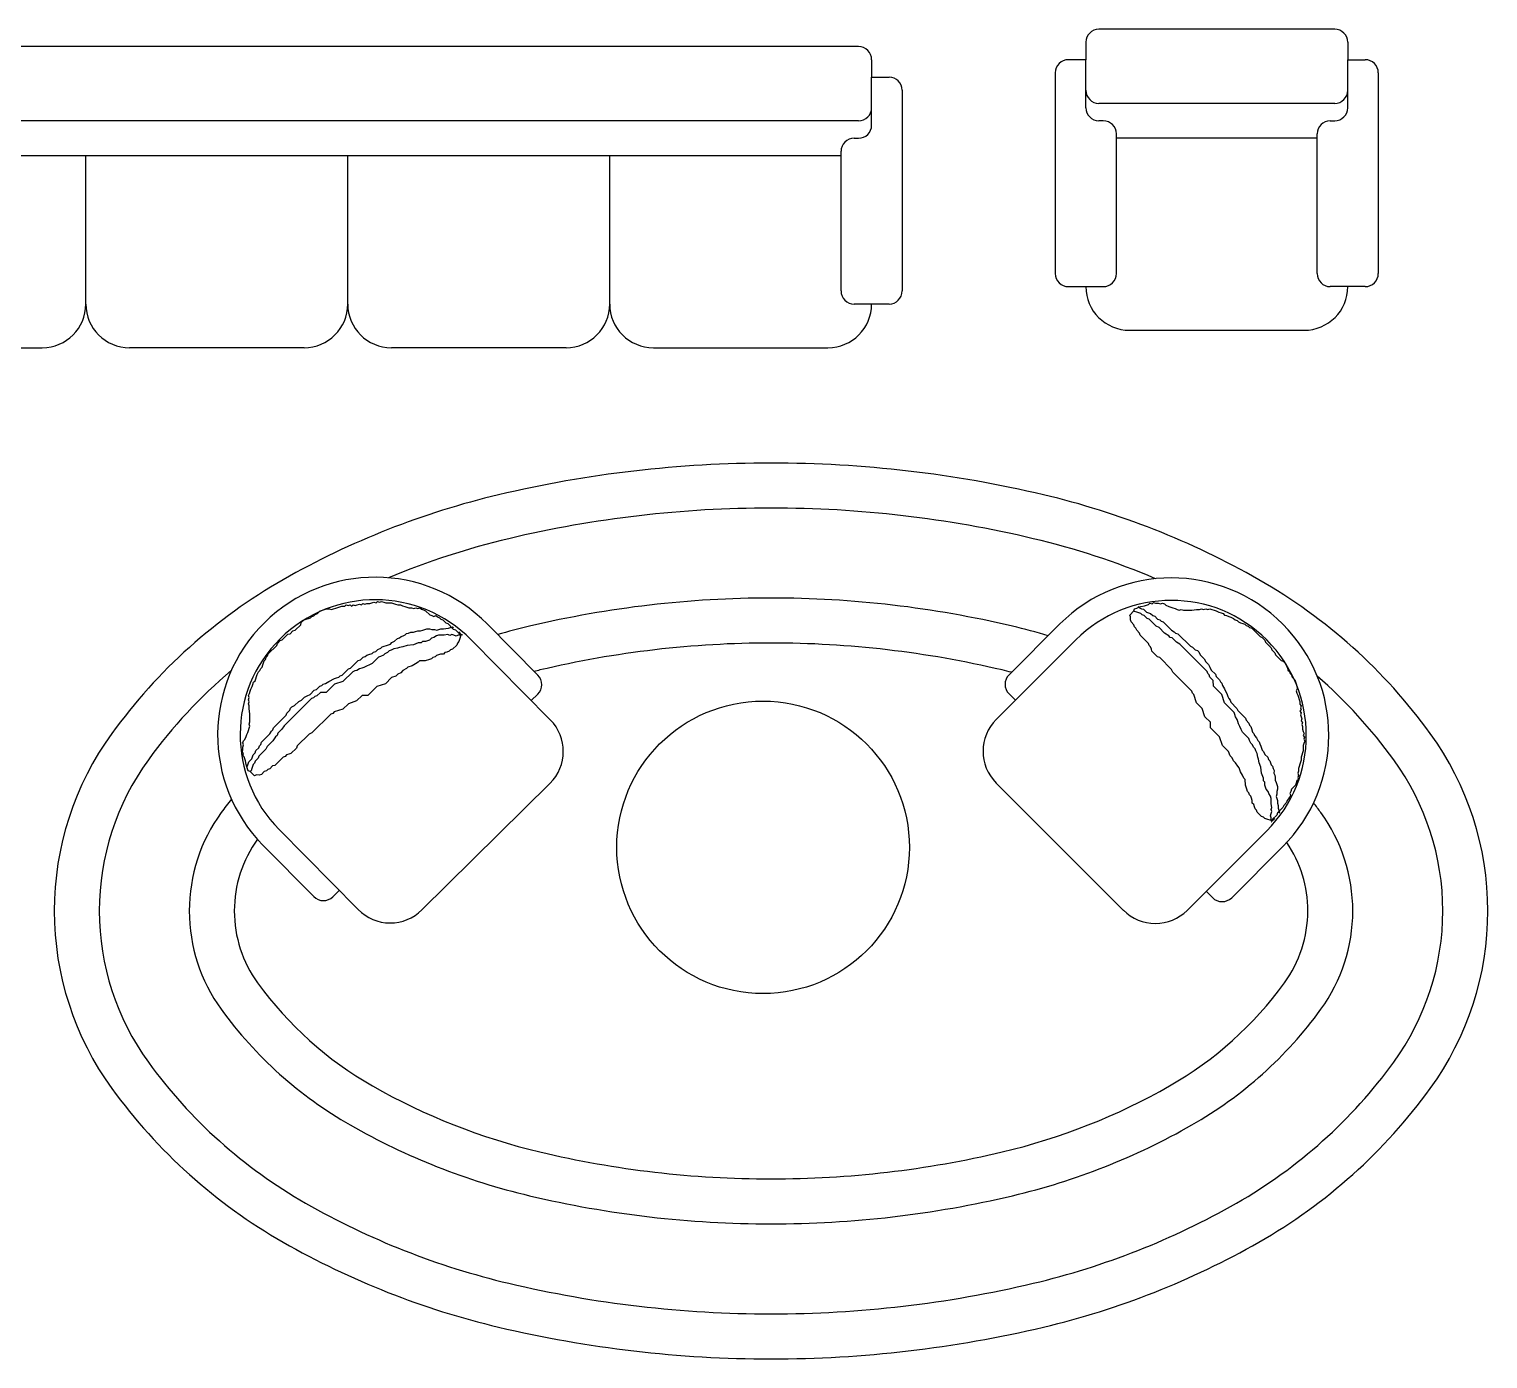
# Model space of a CAD drawing. Header units: millimetres. Extents: x 203.7 to 271.7, y 165.9 to 194.2.
# Drawn here: x 241.108 to 244.348, y 185.388 to 188.343 of the extents above; entities that cross this region are included whole.
import ezdxf

# ---------------------------------------------------------------- set-up
doc = ezdxf.new("R2010")
doc.units = ezdxf.units.MM
doc.layers.add('MUEBLE', color=8, linetype='Continuous')
doc.layers.add('MURO-ACTUALES', color=1, linetype='Continuous')

# ---------------------------------------------------------------- blocks, each defined once
blk = doc.blocks.new('SALA-04')
at = {"layer": 'MUEBLE'}
for p, q in [((-1.6151, -0.0658), (-1.6089, -0.0597)), ((-1.6089, -0.0597), (-1.6042, -0.0583)), ((-1.6042, -0.0583), (-1.5997, -0.0567)), ((-1.5997, -0.0567), (-1.595, -0.0553)), ((-1.595, -0.0553), (-1.5887, -0.0551)), ((-1.5887, -0.0551), (-1.5842, -0.0568)), ((-1.5842, -0.0568), (-1.5795, -0.0554)), ((-1.5795, -0.0554), (-1.5746, -0.0538)), ((-1.5746, -0.0538), (-1.5701, -0.0521)), ((-1.5701, -0.0521), (-1.5654, -0.0507)), ((-1.5654, -0.0507), (-1.5609, -0.0491)), ((-1.5609, -0.0491), (-1.5546, -0.0494)), ((-1.5546, -0.0494), (-1.5513, -0.0461)), ((-1.5513, -0.0461), (-1.5469, -0.0478)), ((-1.5469, -0.0478), (-1.5424, -0.0462)), ((-1.5424, -0.0462), (-1.5391, -0.0494)), ((-1.5391, -0.0494), (-1.5358, -0.0462)), ((-1.5358, -0.0462), (-1.5314, -0.0479)), ((-1.5314, -0.0479), (-1.5269, -0.0462)), ((-1.5269, -0.0462), (-1.522, -0.0446)), ((-1.522, -0.0446), (-1.5175, -0.0463)), ((-1.5175, -0.0463), (-1.5144, -0.0432)), ((-1.5144, -0.0432), (-1.5097, -0.0447)), ((-1.5097, -0.0447), (-1.505, -0.0433)), ((-1.505, -0.0433), (-1.4989, -0.0433)), ((-1.4989, -0.0433), (-1.494, -0.0417)), ((-1.494, -0.0417), (-1.4895, -0.0401)), ((-1.4895, -0.0401), (-1.4848, -0.042)), ((-1.4848, -0.042), (-1.4818, -0.0389)), ((-1.4818, -0.0389), (-1.4771, -0.0404)), ((-1.4771, -0.0404), (-1.4726, -0.0388)), ((-1.4726, -0.0388), (-1.4677, -0.0404)), ((-1.4677, -0.0404), (-1.4632, -0.0421)), ((-1.4632, -0.0421), (-1.4569, -0.0419)), ((-1.4569, -0.0419), (-1.4508, -0.0419)), ((-1.4508, -0.0419), (-1.4463, -0.0436)), ((-1.4463, -0.0436), (-1.4414, -0.0452)), ((-1.4414, -0.0452), (-1.4368, -0.0467)), ((-1.4368, -0.0467), (-1.4306, -0.0467)), ((-1.4306, -0.0467), (-1.4262, -0.0484)), ((-1.4262, -0.0484), (-1.4213, -0.05)), ((-1.4213, -0.05), (-1.4166, -0.0515)), ((-1.4166, -0.0515), (-1.4121, -0.0531)), ((-1.4121, -0.0531), (-1.406, -0.0532)), ((-1.406, -0.0532), (-1.4013, -0.0546)), ((-1.4013, -0.0546), (-1.3966, -0.0532)), ((-1.3966, -0.0532), (-1.392, -0.0547)), ((-1.392, -0.0547), (-1.3873, -0.0533)), ((-1.3873, -0.0533), (-1.3842, -0.0563)), ((-1.3842, -0.0563), (-1.3795, -0.0578)), ((-1.3795, -0.0578), (-1.3751, -0.0594)), ((-1.3751, -0.0594), (-1.3657, -0.0689)), ((0.1895, -0.069), (0.1989, -0.0596)), ((0.1989, -0.0596), (0.2003, -0.0549)), ((0.2003, -0.061), (0.1989, -0.0596)), ((0.2003, -0.0549), (0.205, -0.0535)), ((0.2052, -0.0627), (0.2003, -0.061)), ((0.205, -0.0535), (0.2097, -0.0516)), ((0.2097, -0.0643), (0.2052, -0.0627)), ((0.2083, -0.0502), (0.2113, -0.0533)), ((0.2097, -0.0516), (0.2144, -0.0502)), ((0.2144, -0.0657), (0.2097, -0.0643)), ((0.2113, -0.0533), (0.2158, -0.0549)), ((0.2144, -0.0502), (0.2221, -0.0486)), ((0.2158, -0.0549), (0.2205, -0.0563)), ((0.2205, -0.0563), (0.2268, -0.0627)), ((0.2221, -0.0486), (0.2268, -0.0472)), ((0.2268, -0.0472), (0.2313, -0.0456)), ((0.2268, -0.0627), (0.2313, -0.0643)), ((0.2313, -0.0456), (0.2344, -0.0425)), ((0.2313, -0.0643), (0.236, -0.0657)), ((0.2344, -0.0425), (0.2391, -0.0439)), ((0.2391, -0.0439), (0.2421, -0.0409)), ((0.2421, -0.0409), (0.247, -0.0425)), ((0.247, -0.0425), (0.2531, -0.0425)), ((0.2531, -0.0425), (0.2578, -0.044)), ((0.2578, -0.044), (0.2625, -0.0425)), ((0.2625, -0.0425), (0.267, -0.0442)), ((0.267, -0.0442), (0.27, -0.0472)), ((0.27, -0.0472), (0.2764, -0.0503)), ((0.2764, -0.0503), (0.2811, -0.0517)), ((0.2811, -0.0517), (0.2855, -0.0534)), ((0.2855, -0.0534), (0.2902, -0.0548)), ((0.2902, -0.0548), (0.2949, -0.0566)), ((0.2949, -0.0566), (0.2996, -0.0581)), ((0.2996, -0.0581), (0.3041, -0.0564)), ((0.3041, -0.0564), (0.309, -0.0581)), ((0.309, -0.0581), (0.3273, -0.0581)), ((0.3273, -0.0581), (0.3383, -0.0565)), ((0.3383, -0.0565), (0.3445, -0.0565)), ((0.3445, -0.0565), (0.3491, -0.0551)), ((0.3491, -0.0551), (0.3538, -0.0565)), ((0.3538, -0.0565), (0.3583, -0.0549)), ((0.3583, -0.0549), (0.3632, -0.0565)), ((0.3632, -0.0565), (0.3677, -0.0549)), ((0.3677, -0.0549), (0.3722, -0.0565)), ((0.3722, -0.0565), (0.3771, -0.0582)), ((0.3771, -0.0582), (0.3818, -0.0596)), ((0.3818, -0.0596), (0.3879, -0.0629)), ((0.3879, -0.0629), (0.3926, -0.0643)), ((0.3926, -0.0643), (0.3971, -0.0659)), ((-1.6648, -0.1028), (-1.6523, -0.0905)), ((-1.6523, -0.0905), (-1.6509, -0.0858)), ((-1.6509, -0.0858), (-1.6447, -0.0797)), ((-1.6447, -0.0797), (-1.64, -0.0783)), ((-1.64, -0.0783), (-1.6353, -0.0765)), ((-1.6353, -0.0765), (-1.6306, -0.0751)), ((-1.6306, -0.0751), (-1.6275, -0.072)), ((-1.6275, -0.072), (-1.6228, -0.0706)), ((-1.6228, -0.0706), (-1.6198, -0.0676)), ((-1.6198, -0.0676), (-1.6151, -0.0658)), ((-1.3657, -0.0689), (-1.3611, -0.0703)), ((-1.3611, -0.0703), (-1.3566, -0.072)), ((-1.3566, -0.072), (-1.3517, -0.0704)), ((-1.3517, -0.0704), (-1.3486, -0.0734)), ((-1.3486, -0.0734), (-1.3442, -0.0751)), ((-1.3442, -0.0751), (-1.3409, -0.0784)), ((-1.3409, -0.0784), (-1.3362, -0.0798)), ((-1.3362, -0.0798), (-1.3302, -0.086)), ((-1.3302, -0.086), (-1.3255, -0.0878)), ((-1.3255, -0.0878), (-1.3133, -0.1001)), ((-1.3239, -0.0984), (-1.3192, -0.097)), ((-1.3192, -0.097), (-1.3147, -0.0954)), ((-1.3147, -0.0954), (-1.3131, -0.0971)), ((-1.238, -0.0889), (-1.1255, -0.2027)), ((-0.0786, -0.202), (0.0346, -0.0889)), ((0.1911, -0.0734), (0.1895, -0.069)), ((0.1911, -0.0796), (0.1911, -0.0734)), ((0.1926, -0.0842), (0.1911, -0.0796)), ((0.1989, -0.0906), (0.1926, -0.0842)), ((0.2003, -0.0953), (0.1989, -0.0906)), ((0.2034, -0.0983), (0.2003, -0.0953)), ((0.2174, -0.0688), (0.2144, -0.0657)), ((0.2219, -0.0704), (0.2174, -0.0688)), ((0.2282, -0.0767), (0.2219, -0.0704)), ((0.2329, -0.0782), (0.2282, -0.0767)), ((0.2484, -0.0937), (0.2329, -0.0782)), ((0.236, -0.0657), (0.2407, -0.0704)), ((0.2407, -0.0704), (0.2454, -0.0719)), ((0.2454, -0.0719), (0.2515, -0.078)), ((0.2547, -0.0968), (0.2484, -0.0937)), ((0.2515, -0.078), (0.2562, -0.0798)), ((0.267, -0.109), (0.2547, -0.0968)), ((0.2562, -0.0798), (0.2592, -0.0829)), ((0.2592, -0.0829), (0.2639, -0.0843)), ((0.2639, -0.0843), (0.2825, -0.1029)), ((0.3971, -0.0659), (0.4001, -0.069)), ((0.4001, -0.069), (0.4048, -0.0704)), ((0.4048, -0.0704), (0.4097, -0.0721)), ((0.4097, -0.0721), (0.4142, -0.0737)), ((0.4142, -0.0737), (0.4205, -0.0768)), ((0.4205, -0.0768), (0.4236, -0.0798)), ((0.4236, -0.0798), (0.428, -0.0815)), ((0.428, -0.0815), (0.4311, -0.0845)), ((0.4311, -0.0845), (0.4358, -0.086)), ((0.4358, -0.086), (0.4407, -0.0876)), ((0.4407, -0.0876), (0.4452, -0.0892)), ((0.4452, -0.0892), (0.4482, -0.0923)), ((0.4482, -0.0923), (0.4529, -0.0937)), ((0.4529, -0.0937), (0.456, -0.0968)), ((0.456, -0.0968), (0.4607, -0.0982)), ((-1.7037, -0.132), (-1.6976, -0.1259)), ((-1.6976, -0.1259), (-1.6931, -0.1243)), ((-1.6931, -0.1243), (-1.6806, -0.1119)), ((-1.6806, -0.1119), (-1.6759, -0.1105)), ((-1.6759, -0.1105), (-1.6695, -0.1042)), ((-1.6695, -0.1042), (-1.6648, -0.1028)), ((-1.4497, -0.1304), (-1.4436, -0.1272)), ((-1.4436, -0.1272), (-1.4374, -0.1211)), ((-1.4374, -0.1211), (-1.4325, -0.1195)), ((-1.4325, -0.1195), (-1.4294, -0.1165)), ((-1.4294, -0.1165), (-1.4247, -0.1151)), ((-1.4247, -0.1151), (-1.4202, -0.1134)), ((-1.4202, -0.1134), (-1.4172, -0.1104)), ((-1.4172, -0.1104), (-1.4125, -0.109)), ((-1.4125, -0.109), (-1.4078, -0.1072)), ((-1.4078, -0.1072), (-1.4014, -0.1074)), ((-1.4014, -0.1074), (-1.3969, -0.1058)), ((-1.3969, -0.1058), (-1.3923, -0.1044)), ((-1.3923, -0.1044), (-1.3861, -0.1044)), ((-1.3861, -0.1044), (-1.3812, -0.1028)), ((-1.3816, -0.1275), (-1.3847, -0.1306)), ((-1.3753, -0.1277), (-1.3816, -0.1275)), ((-1.3812, -0.1028), (-1.3767, -0.1012)), ((-1.3767, -0.1012), (-1.372, -0.0998)), ((-1.3708, -0.1261), (-1.3753, -0.1277)), ((-1.372, -0.0998), (-1.3659, -0.0999)), ((-1.3661, -0.1247), (-1.3708, -0.1261)), ((-1.3614, -0.1201), (-1.3661, -0.1247)), ((-1.3659, -0.0999), (-1.3612, -0.1013)), ((-1.3567, -0.1187), (-1.3614, -0.1201)), ((-1.3612, -0.1013), (-1.3551, -0.1013)), ((-1.3505, -0.1154), (-1.3567, -0.1187)), ((-1.3551, -0.1013), (-1.3502, -0.103)), ((-1.3458, -0.114), (-1.3505, -0.1154)), ((-1.3502, -0.103), (-1.3457, -0.1014)), ((-1.3395, -0.1139), (-1.3458, -0.114)), ((-1.3457, -0.1014), (-1.3411, -0.1)), ((-1.3411, -0.1), (-1.3349, -0.1)), ((-1.3334, -0.1139), (-1.3395, -0.1139)), ((-1.3349, -0.1), (-1.3302, -0.0986)), ((-1.3256, -0.1123), (-1.3334, -0.1139)), ((-1.3302, -0.0986), (-1.3239, -0.0984)), ((-1.321, -0.1142), (-1.3256, -0.1123)), ((-1.3165, -0.1125), (-1.321, -0.1142)), ((-1.3118, -0.114), (-1.3165, -0.1125)), ((-1.3133, -0.1001), (-1.3084, -0.1018)), ((-1.3069, -0.1157), (-1.3118, -0.114)), ((-1.3084, -0.1018), (-1.2993, -0.111)), ((-1.3024, -0.114), (-1.3069, -0.1157)), ((-1.3011, -0.1281), (-1.3041, -0.1312)), ((-1.2963, -0.1141), (-1.3024, -0.114)), ((-1.2992, -0.1234), (-1.3011, -0.1281)), ((-1.3007, -0.1063), (-1.2977, -0.1094)), ((-1.2993, -0.111), (-1.2946, -0.1125)), ((-1.2963, -0.1141), (-1.2992, -0.1234)), ((-1.2977, -0.1094), (-1.2963, -0.1141)), ((-1.2946, -0.1125), (-1.293, -0.1141)), ((-1.2735, -0.1241), (-1.0977, -0.3018)), ((0.07, -0.1243), (-0.1069, -0.3009)), ((0.205, -0.1028), (0.2034, -0.0983)), ((0.2113, -0.1091), (0.205, -0.1028)), ((0.2127, -0.1138), (0.2113, -0.1091)), ((0.2313, -0.1324), (0.2127, -0.1138)), ((0.2762, -0.1153), (0.267, -0.109)), ((0.2794, -0.1186), (0.2762, -0.1153)), ((0.2841, -0.12), (0.2794, -0.1186)), ((0.2825, -0.1029), (0.2886, -0.1062)), ((0.2933, -0.1292), (0.2841, -0.12)), ((0.2886, -0.1062), (0.2916, -0.1092)), ((0.2916, -0.1092), (0.2963, -0.1107)), ((0.301, -0.1341), (0.2933, -0.1292)), ((0.2963, -0.1107), (0.3243, -0.1386)), ((0.4607, -0.0982), (0.4794, -0.117)), ((0.4794, -0.117), (0.4839, -0.1186)), ((0.4839, -0.1186), (0.49, -0.1248)), ((0.49, -0.1248), (0.4916, -0.1292)), ((0.4916, -0.1292), (0.5041, -0.1417)), ((-1.7288, -0.1629), (-1.7257, -0.1598)), ((-1.7257, -0.1598), (-1.7243, -0.1551)), ((-1.7243, -0.1551), (-1.7054, -0.1365)), ((-1.7054, -0.1365), (-1.7037, -0.132)), ((-1.5133, -0.1625), (-1.5088, -0.1609)), ((-1.5088, -0.1609), (-1.5057, -0.1579)), ((-1.5057, -0.1579), (-1.501, -0.1565)), ((-1.501, -0.1565), (-1.4933, -0.1549)), ((-1.4933, -0.1549), (-1.4902, -0.1518)), ((-1.4902, -0.1518), (-1.4855, -0.1504)), ((-1.4855, -0.1504), (-1.4808, -0.1458)), ((-1.4808, -0.1458), (-1.4746, -0.1425)), ((-1.4748, -0.1613), (-1.4795, -0.1627)), ((-1.4684, -0.1583), (-1.4748, -0.1613)), ((-1.4746, -0.1425), (-1.4716, -0.1395)), ((-1.4716, -0.1395), (-1.4669, -0.1381)), ((-1.4653, -0.1552), (-1.4684, -0.1583)), ((-1.4669, -0.1381), (-1.462, -0.1365)), ((-1.4592, -0.152), (-1.4653, -0.1552)), ((-1.462, -0.1365), (-1.4575, -0.1349)), ((-1.4561, -0.1489), (-1.4592, -0.152)), ((-1.4575, -0.1349), (-1.4528, -0.1335)), ((-1.4512, -0.1473), (-1.4561, -0.1489)), ((-1.4528, -0.1335), (-1.4497, -0.1304)), ((-1.4453, -0.1443), (-1.4512, -0.1473)), ((-1.4373, -0.1429), (-1.4453, -0.1443)), ((-1.4328, -0.1413), (-1.4373, -0.1429)), ((-1.4251, -0.1397), (-1.4328, -0.1413)), ((-1.4155, -0.1367), (-1.4251, -0.1397)), ((-1.4016, -0.1352), (-1.4155, -0.1367)), ((-1.391, -0.1307), (-1.4016, -0.1352)), ((-1.3847, -0.1306), (-1.391, -0.1307)), ((-1.3537, -0.1619), (-1.3586, -0.1635)), ((-1.3506, -0.1589), (-1.3537, -0.1619)), ((-1.3461, -0.1572), (-1.3506, -0.1589)), ((-1.3414, -0.1558), (-1.3461, -0.1572)), ((-1.3353, -0.1559), (-1.3414, -0.1558)), ((-1.332, -0.1526), (-1.3353, -0.1559)), ((-1.3273, -0.1512), (-1.332, -0.1526)), ((-1.3228, -0.1496), (-1.3273, -0.1512)), ((-1.3197, -0.1466), (-1.3228, -0.1496)), ((-1.315, -0.1452), (-1.3197, -0.1466)), ((-1.3056, -0.1358), (-1.315, -0.1452)), ((-1.3041, -0.1312), (-1.3056, -0.1358)), ((0.2329, -0.1369), (0.2313, -0.1324)), ((0.236, -0.14), (0.2329, -0.1369)), ((0.2376, -0.1449), (0.236, -0.14)), ((0.239, -0.1495), (0.2376, -0.1449)), ((0.2513, -0.1618), (0.239, -0.1495)), ((0.2562, -0.1634), (0.2513, -0.1618)), ((0.3614, -0.1945), (0.301, -0.1341)), ((0.3243, -0.1386), (0.329, -0.1401)), ((0.329, -0.1401), (0.3353, -0.1464)), ((0.3353, -0.1464), (0.3398, -0.148)), ((0.3398, -0.148), (0.3428, -0.1511)), ((0.3428, -0.1511), (0.3461, -0.1572)), ((0.3461, -0.1572), (0.3552, -0.1664)), ((0.5041, -0.1417), (0.5055, -0.1464)), ((0.5055, -0.1464), (0.5118, -0.1527)), ((0.5118, -0.1527), (0.5133, -0.1574)), ((0.5133, -0.1574), (0.5257, -0.1699)), ((-1.7459, -0.1952), (-1.7428, -0.1922)), ((-1.7428, -0.1922), (-1.7412, -0.1877)), ((-1.7412, -0.1877), (-1.7381, -0.1846)), ((-1.7381, -0.1846), (-1.7367, -0.18)), ((-1.7367, -0.18), (-1.735, -0.1751)), ((-1.735, -0.1751), (-1.7333, -0.1706)), ((-1.7333, -0.1706), (-1.7303, -0.1675)), ((-1.7303, -0.1675), (-1.7288, -0.1629)), ((-1.56, -0.2027), (-1.5461, -0.1889)), ((-1.5461, -0.1889), (-1.5414, -0.1871)), ((-1.5414, -0.1871), (-1.5244, -0.1702)), ((-1.5322, -0.1934), (-1.5367, -0.195)), ((-1.5275, -0.192), (-1.5322, -0.1934)), ((-1.5214, -0.1888), (-1.5275, -0.192)), ((-1.5244, -0.1702), (-1.5197, -0.1688)), ((-1.5167, -0.1874), (-1.5214, -0.1888)), ((-1.5197, -0.1688), (-1.5133, -0.1625)), ((-1.5118, -0.1858), (-1.5167, -0.1874)), ((-1.5059, -0.1827), (-1.5118, -0.1858)), ((-1.4995, -0.1797), (-1.5059, -0.1827)), ((-1.4934, -0.1765), (-1.4995, -0.1797)), ((-1.4795, -0.1627), (-1.4934, -0.1765)), ((-1.4252, -0.1925), (-1.4299, -0.1972)), ((-1.4176, -0.1879), (-1.4252, -0.1925)), ((-1.4143, -0.1846), (-1.4176, -0.1879)), ((-1.405, -0.1818), (-1.4143, -0.1846)), ((-1.3974, -0.1772), (-1.405, -0.1818)), ((-1.391, -0.1741), (-1.3974, -0.1772)), ((-1.388, -0.1711), (-1.391, -0.1741)), ((-1.3755, -0.171), (-1.388, -0.1711)), ((-1.3663, -0.168), (-1.3755, -0.171)), ((-1.3616, -0.1665), (-1.3663, -0.168)), ((-1.3586, -0.1635), (-1.3616, -0.1665)), ((0.2825, -0.1898), (0.2562, -0.1634)), ((0.2855, -0.1961), (0.2825, -0.1898)), ((0.3552, -0.1664), (0.3583, -0.1727)), ((0.3583, -0.1727), (0.3644, -0.1788)), ((0.3644, -0.1788), (0.3675, -0.1852)), ((0.3675, -0.1852), (0.3707, -0.1913)), ((0.3707, -0.1913), (0.3801, -0.2007)), ((0.5257, -0.1699), (0.5304, -0.1713)), ((0.5304, -0.1713), (0.5365, -0.1774)), ((0.5365, -0.1774), (0.5379, -0.1821)), ((0.5379, -0.1821), (0.5398, -0.1868)), ((0.5398, -0.1868), (0.5412, -0.1915)), ((0.5412, -0.1915), (0.5442, -0.1945)), ((-1.76, -0.2277), (-1.7585, -0.2231)), ((-1.7585, -0.2231), (-1.7569, -0.2186)), ((-1.7569, -0.2186), (-1.7538, -0.2155)), ((-1.7538, -0.2155), (-1.7523, -0.2109)), ((-1.7523, -0.2109), (-1.7507, -0.206)), ((-1.7507, -0.206), (-1.749, -0.2015)), ((-1.749, -0.2015), (-1.7459, -0.1952)), ((-1.6097, -0.2271), (-1.6052, -0.2255)), ((-1.6052, -0.2255), (-1.6021, -0.2224)), ((-1.6021, -0.2224), (-1.5975, -0.221)), ((-1.5975, -0.221), (-1.5895, -0.2164)), ((-1.5773, -0.2226), (-1.5959, -0.241)), ((-1.5895, -0.2164), (-1.5772, -0.2103)), ((-1.5585, -0.2165), (-1.5773, -0.2226)), ((-1.5772, -0.2103), (-1.5727, -0.2087)), ((-1.5727, -0.2087), (-1.5678, -0.2071)), ((-1.5678, -0.2071), (-1.5647, -0.2041)), ((-1.5647, -0.2041), (-1.56, -0.2027)), ((-1.5367, -0.195), (-1.5585, -0.2165)), ((-1.4641, -0.2217), (-1.4829, -0.2277)), ((-1.4502, -0.2079), (-1.4641, -0.2217)), ((-1.4408, -0.2047), (-1.4502, -0.2079)), ((-1.4363, -0.2002), (-1.4408, -0.2047)), ((-1.4299, -0.1972), (-1.4363, -0.2002)), ((0.3273, -0.2379), (0.2855, -0.1961)), ((0.363, -0.199), (0.3614, -0.1945)), ((0.366, -0.2021), (0.363, -0.199)), ((0.3675, -0.2068), (0.366, -0.2021)), ((0.3752, -0.2145), (0.3675, -0.2068)), ((0.3754, -0.227), (0.3752, -0.2145)), ((0.3801, -0.2007), (0.3815, -0.2054)), ((0.3815, -0.2054), (0.3893, -0.2131)), ((0.3893, -0.2131), (0.3909, -0.2176)), ((0.3909, -0.2176), (0.394, -0.2207)), ((0.394, -0.2207), (0.3954, -0.2254)), ((0.3954, -0.2254), (0.4001, -0.2333)), ((0.5442, -0.1945), (0.5457, -0.1992)), ((0.5457, -0.1992), (0.5487, -0.2023)), ((0.5487, -0.2023), (0.5506, -0.207)), ((0.5506, -0.207), (0.5567, -0.2131)), ((0.5567, -0.2131), (0.5581, -0.2178)), ((0.5581, -0.2178), (0.5597, -0.2223)), ((0.5597, -0.2223), (0.5612, -0.227)), ((-1.7681, -0.2479), (-1.7664, -0.2434)), ((-1.7665, -0.2524), (-1.7681, -0.2479)), ((-1.7681, -0.2573), (-1.7665, -0.2524)), ((-1.7665, -0.2618), (-1.7681, -0.2573)), ((-1.7664, -0.2434), (-1.7647, -0.2385)), ((-1.7647, -0.2385), (-1.7633, -0.2338)), ((-1.7633, -0.2338), (-1.76, -0.2277)), ((-1.6284, -0.2549), (-1.6892, -0.315)), ((-1.6566, -0.2609), (-1.6503, -0.2579)), ((-1.6503, -0.2579), (-1.6441, -0.2518)), ((-1.6441, -0.2518), (-1.6378, -0.2488)), ((-1.6378, -0.2488), (-1.6316, -0.2455)), ((-1.6316, -0.2455), (-1.6222, -0.2362)), ((-1.6239, -0.2533), (-1.6284, -0.2549)), ((-1.6209, -0.2503), (-1.6239, -0.2533)), ((-1.6222, -0.2362), (-1.6175, -0.2348)), ((-1.6162, -0.2489), (-1.6209, -0.2503)), ((-1.6175, -0.2348), (-1.6097, -0.2271)), ((-1.6084, -0.2412), (-1.6162, -0.2489)), ((-1.5959, -0.241), (-1.6084, -0.2412)), ((-1.5154, -0.2477), (-1.528, -0.2601)), ((-1.5032, -0.2478), (-1.5154, -0.2477)), ((-1.4829, -0.2277), (-1.5032, -0.2478)), ((-1.1257, -0.2451), (-1.1399, -0.2592)), ((-0.0645, -0.2585), (-0.0786, -0.2444)), ((0.3289, -0.2424), (0.3273, -0.2379)), ((0.332, -0.2455), (0.3289, -0.2424)), ((0.3381, -0.2642), (0.332, -0.2455)), ((0.394, -0.2455), (0.3754, -0.227)), ((0.4001, -0.2643), (0.394, -0.2455)), ((0.4001, -0.2333), (0.4062, -0.2456)), ((0.4062, -0.2456), (0.4078, -0.25)), ((0.4078, -0.25), (0.4095, -0.2549)), ((0.4095, -0.2549), (0.4125, -0.258)), ((0.4125, -0.258), (0.414, -0.2627)), ((0.5614, -0.2333), (0.5597, -0.2378)), ((0.5597, -0.2378), (0.5612, -0.2425)), ((0.5612, -0.227), (0.5614, -0.2333)), ((0.5612, -0.2425), (0.5628, -0.2474)), ((0.5628, -0.2474), (0.5644, -0.2519)), ((0.5644, -0.2519), (0.5658, -0.2566)), ((0.5658, -0.2566), (0.5675, -0.261)), ((-1.768, -0.2664), (-1.7665, -0.2618)), ((-1.7666, -0.2711), (-1.768, -0.2664)), ((-1.7666, -0.2773), (-1.7666, -0.2711)), ((-1.765, -0.2883), (-1.7666, -0.2773)), ((-1.7652, -0.3066), (-1.765, -0.2883)), ((-1.6845, -0.2917), (-1.6831, -0.2871)), ((-1.6831, -0.2871), (-1.6767, -0.2808)), ((-1.6767, -0.2808), (-1.6751, -0.2763)), ((-1.6751, -0.2763), (-1.672, -0.2732)), ((-1.672, -0.2732), (-1.6658, -0.27)), ((-1.6658, -0.27), (-1.6566, -0.2609)), ((-1.5852, -0.2892), (-1.6273, -0.3308)), ((-1.5807, -0.2876), (-1.5852, -0.2892)), ((-1.5776, -0.2845), (-1.5807, -0.2876)), ((-1.5589, -0.2785), (-1.5776, -0.2845)), ((-1.5463, -0.2661), (-1.5589, -0.2785)), ((-1.528, -0.2601), (-1.5463, -0.2661)), ((0.3505, -0.2767), (0.3381, -0.2642)), ((0.3567, -0.295), (0.3505, -0.2767)), ((0.4217, -0.2859), (0.4001, -0.2643)), ((0.414, -0.2627), (0.4278, -0.2766)), ((0.4233, -0.2904), (0.4217, -0.2859)), ((0.4248, -0.2951), (0.4233, -0.2904)), ((0.4278, -0.2766), (0.4296, -0.2813)), ((0.4296, -0.2813), (0.4466, -0.2982)), ((0.5675, -0.261), (0.5673, -0.2674)), ((0.5673, -0.2674), (0.5705, -0.2706)), ((0.5705, -0.2796), (0.5673, -0.2829)), ((0.5673, -0.2829), (0.5705, -0.2861)), ((0.5705, -0.2706), (0.5689, -0.2751)), ((0.5689, -0.2751), (0.5705, -0.2796)), ((0.5705, -0.2861), (0.5689, -0.2906)), ((0.5689, -0.2906), (0.5705, -0.2951)), ((-1.7685, -0.3254), (-1.7667, -0.3207)), ((-1.7668, -0.3115), (-1.7652, -0.3066)), ((-1.7652, -0.316), (-1.7668, -0.3115)), ((-1.7667, -0.3207), (-1.7652, -0.316)), ((-1.7141, -0.3242), (-1.7126, -0.3195)), ((-1.7126, -0.3195), (-1.6845, -0.2917)), ((-1.6941, -0.3227), (-1.7033, -0.3318)), ((-1.6892, -0.315), (-1.6941, -0.3227)), ((0.3691, -0.3075), (0.3567, -0.295)), ((0.3691, -0.3197), (0.3691, -0.3075)), ((0.3893, -0.3399), (0.3691, -0.3197)), ((0.428, -0.3012), (0.4248, -0.2951)), ((0.4294, -0.3059), (0.428, -0.3012)), ((0.4311, -0.3108), (0.4294, -0.3059)), ((0.4341, -0.3167), (0.4311, -0.3108)), ((0.4372, -0.3231), (0.4341, -0.3167)), ((0.4404, -0.3292), (0.4372, -0.3231)), ((0.4466, -0.2982), (0.448, -0.3029)), ((0.448, -0.3029), (0.4543, -0.3092)), ((0.4543, -0.3092), (0.4559, -0.3137)), ((0.4559, -0.3137), (0.459, -0.3168)), ((0.459, -0.3168), (0.4604, -0.3215)), ((0.4604, -0.3215), (0.4621, -0.3292)), ((0.5705, -0.2951), (0.5722, -0.3)), ((0.5722, -0.3), (0.5705, -0.3045)), ((0.5705, -0.3045), (0.5736, -0.3075)), ((0.5736, -0.3075), (0.5722, -0.3122)), ((0.5722, -0.3122), (0.5736, -0.3169)), ((0.5736, -0.3169), (0.5736, -0.323)), ((0.5736, -0.323), (0.5752, -0.3279)), ((-1.7809, -0.353), (-1.7793, -0.3486)), ((-1.7795, -0.3577), (-1.7809, -0.353)), ((-1.7793, -0.3486), (-1.7762, -0.3455)), ((-1.7762, -0.3455), (-1.7731, -0.3392)), ((-1.7731, -0.3392), (-1.7716, -0.3345)), ((-1.7716, -0.3345), (-1.77, -0.33)), ((-1.77, -0.33), (-1.7685, -0.3254)), ((-1.7406, -0.3565), (-1.7391, -0.3518)), ((-1.7391, -0.3518), (-1.7205, -0.3334)), ((-1.7144, -0.3489), (-1.7267, -0.3611)), ((-1.7205, -0.3334), (-1.7172, -0.3273)), ((-1.7172, -0.3273), (-1.7141, -0.3242)), ((-1.7081, -0.3397), (-1.7144, -0.3489)), ((-1.7048, -0.3365), (-1.7081, -0.3397)), ((-1.7033, -0.3318), (-1.7048, -0.3365)), ((-1.6336, -0.3338), (-1.6601, -0.36)), ((-1.6273, -0.3308), (-1.6336, -0.3338)), ((0.3954, -0.3587), (0.3893, -0.3399)), ((0.4543, -0.3431), (0.4404, -0.3292)), ((0.4557, -0.3478), (0.4543, -0.3431)), ((0.4588, -0.3541), (0.4557, -0.3478)), ((0.4618, -0.3571), (0.4588, -0.3541)), ((0.4621, -0.3292), (0.4651, -0.3323)), ((0.4651, -0.3323), (0.4665, -0.337)), ((0.4665, -0.337), (0.4712, -0.3417)), ((0.4712, -0.3417), (0.4745, -0.3478)), ((0.4745, -0.3478), (0.4775, -0.3508)), ((0.4775, -0.3508), (0.479, -0.3555)), ((0.479, -0.3555), (0.4806, -0.3604)), ((0.5768, -0.3324), (0.575, -0.3371)), ((0.575, -0.3371), (0.5781, -0.3402)), ((0.5766, -0.3542), (0.575, -0.3587)), ((0.5752, -0.3279), (0.5768, -0.3324)), ((0.5781, -0.3402), (0.5766, -0.3448)), ((0.5766, -0.3448), (0.5783, -0.3493)), ((0.5783, -0.3493), (0.5766, -0.3542)), ((-1.7827, -0.3734), (-1.781, -0.3685)), ((-1.7796, -0.3765), (-1.7827, -0.3734)), ((-1.7811, -0.3812), (-1.7796, -0.3765)), ((-1.7781, -0.3842), (-1.7811, -0.3812)), ((-1.781, -0.3624), (-1.7795, -0.3577)), ((-1.781, -0.3685), (-1.781, -0.3624)), ((-1.7765, -0.3887), (-1.7781, -0.3842)), ((-1.7751, -0.3934), (-1.7765, -0.3887)), ((-1.7673, -0.3951), (-1.761, -0.3888)), ((-1.761, -0.3888), (-1.7593, -0.3843)), ((-1.7593, -0.3843), (-1.7578, -0.3797)), ((-1.7578, -0.3797), (-1.7531, -0.375)), ((-1.7469, -0.3875), (-1.7532, -0.3937)), ((-1.7531, -0.375), (-1.7517, -0.3703)), ((-1.7517, -0.3703), (-1.7455, -0.3642)), ((-1.7454, -0.3828), (-1.7469, -0.3875)), ((-1.7455, -0.3642), (-1.7437, -0.3595)), ((-1.7298, -0.3674), (-1.7454, -0.3828)), ((-1.7437, -0.3595), (-1.7406, -0.3565)), ((-1.7267, -0.3611), (-1.7298, -0.3674)), ((-1.6912, -0.3847), (-1.7099, -0.4031)), ((-1.6867, -0.3831), (-1.6912, -0.3847)), ((-1.6836, -0.38), (-1.6867, -0.3831)), ((-1.6787, -0.3784), (-1.6836, -0.38)), ((-1.674, -0.377), (-1.6787, -0.3784)), ((-1.6617, -0.3648), (-1.674, -0.377)), ((-1.6601, -0.36), (-1.6617, -0.3648)), ((0.4092, -0.3726), (0.3954, -0.3587)), ((0.4125, -0.382), (0.4092, -0.3726)), ((0.417, -0.3865), (0.4125, -0.382)), ((0.42, -0.3928), (0.417, -0.3865)), ((0.4651, -0.3633), (0.4618, -0.3571)), ((0.4682, -0.3663), (0.4651, -0.3633)), ((0.4698, -0.3712), (0.4682, -0.3663)), ((0.4729, -0.3771), (0.4698, -0.3712)), ((0.4743, -0.3851), (0.4729, -0.3771)), ((0.4759, -0.3896), (0.4743, -0.3851)), ((0.4806, -0.3604), (0.4822, -0.3649)), ((0.4822, -0.3649), (0.4837, -0.3696)), ((0.4837, -0.3696), (0.4867, -0.3727)), ((0.4867, -0.3727), (0.49, -0.3788)), ((0.49, -0.3788), (0.4961, -0.3849)), ((0.4961, -0.3849), (0.4977, -0.3898)), ((0.5719, -0.3805), (0.5705, -0.3852)), ((0.5705, -0.3852), (0.5705, -0.3913)), ((0.5736, -0.3756), (0.5719, -0.3805)), ((0.5752, -0.3711), (0.5736, -0.3756)), ((0.575, -0.3587), (0.5752, -0.365)), ((0.5752, -0.365), (0.5752, -0.3711)), ((-1.7735, -0.4012), (-1.7751, -0.3934)), ((-1.7721, -0.4059), (-1.7735, -0.4012)), ((-1.7735, -0.4073), (-1.7704, -0.4043)), ((-1.7703, -0.4106), (-1.7721, -0.4059)), ((-1.7704, -0.4043), (-1.7688, -0.3998)), ((-1.7689, -0.4153), (-1.7703, -0.4106)), ((-1.7642, -0.4167), (-1.7689, -0.4153)), ((-1.7688, -0.3998), (-1.7673, -0.3951)), ((-1.7627, -0.4153), (-1.7642, -0.4167)), ((-1.7549, -0.4262), (-1.7642, -0.4167)), ((-1.7611, -0.4104), (-1.7627, -0.4153)), ((-1.7594, -0.4059), (-1.7611, -0.4104)), ((-1.758, -0.4013), (-1.7594, -0.4059)), ((-1.7549, -0.3982), (-1.758, -0.4013)), ((-1.7532, -0.3937), (-1.7549, -0.3982)), ((-1.7332, -0.4169), (-1.7396, -0.4232)), ((-1.7285, -0.4155), (-1.7332, -0.4169)), ((-1.7254, -0.4124), (-1.7285, -0.4155)), ((-1.7209, -0.4108), (-1.7254, -0.4124)), ((-1.7146, -0.4045), (-1.7209, -0.4108)), ((-1.7099, -0.4031), (-1.7146, -0.4045)), ((0.4247, -0.3975), (0.42, -0.3928)), ((0.4294, -0.405), (0.4247, -0.3975)), ((0.4327, -0.4083), (0.4294, -0.405)), ((0.4355, -0.4177), (0.4327, -0.4083)), ((0.4402, -0.4252), (0.4355, -0.4177)), ((0.4775, -0.3973), (0.4759, -0.3896)), ((0.4806, -0.4069), (0.4775, -0.3973)), ((0.4822, -0.4208), (0.4806, -0.4069)), ((0.4867, -0.4314), (0.4822, -0.4208)), ((0.4977, -0.3898), (0.5008, -0.3929)), ((0.5008, -0.3929), (0.5022, -0.3976)), ((0.5022, -0.3976), (0.5038, -0.402)), ((0.5038, -0.402), (0.5069, -0.4051)), ((0.5069, -0.4051), (0.5083, -0.4098)), ((0.5083, -0.4098), (0.5102, -0.4145)), ((0.5102, -0.4145), (0.51, -0.4208)), ((0.51, -0.4208), (0.5116, -0.4253)), ((0.5642, -0.416), (0.5628, -0.4207)), ((0.5628, -0.4207), (0.5642, -0.4254)), ((0.5658, -0.4054), (0.5642, -0.4099)), ((0.5642, -0.4099), (0.5642, -0.416)), ((0.5672, -0.4007), (0.5658, -0.4054)), ((0.5689, -0.3958), (0.5672, -0.4007)), ((0.5705, -0.3913), (0.5689, -0.3958)), ((-1.7504, -0.4245), (-1.7549, -0.4262)), ((-1.7443, -0.4246), (-1.7504, -0.4245)), ((-1.7396, -0.4232), (-1.7443, -0.4246)), ((-1.0985, -0.4432), (-1.3829, -0.7245)), ((0.1756, -0.7254), (-0.107, -0.4424)), ((0.4433, -0.4315), (0.4402, -0.4252)), ((0.4463, -0.4346), (0.4433, -0.4315)), ((0.4465, -0.447), (0.4463, -0.4346)), ((0.4496, -0.4562), (0.4465, -0.447)), ((0.4869, -0.4377), (0.4867, -0.4314)), ((0.49, -0.4408), (0.4869, -0.4377)), ((0.4898, -0.4471), (0.49, -0.4408)), ((0.4914, -0.4516), (0.4898, -0.4471)), ((0.4928, -0.4563), (0.4914, -0.4516)), ((0.5116, -0.4253), (0.513, -0.43)), ((0.513, -0.43), (0.513, -0.4361)), ((0.513, -0.4361), (0.5146, -0.441)), ((0.5146, -0.441), (0.5163, -0.4455)), ((0.5163, -0.4455), (0.5177, -0.4502)), ((0.5177, -0.4502), (0.5177, -0.4563)), ((0.5581, -0.447), (0.5487, -0.4563)), ((0.5597, -0.4425), (0.5581, -0.447)), ((0.5611, -0.4378), (0.5597, -0.4425)), ((0.5642, -0.4347), (0.5611, -0.4378)), ((0.5642, -0.4254), (0.5628, -0.43)), ((0.5628, -0.43), (0.5642, -0.4347)), ((0.451, -0.4609), (0.4496, -0.4562)), ((0.4541, -0.464), (0.451, -0.4609)), ((0.4557, -0.4689), (0.4541, -0.464)), ((0.4588, -0.4719), (0.4557, -0.4689)), ((0.4604, -0.4764), (0.4588, -0.4719)), ((0.4618, -0.4811), (0.4604, -0.4764)), ((0.4618, -0.4872), (0.4618, -0.4811)), ((0.4975, -0.461), (0.4928, -0.4563)), ((0.4989, -0.4657), (0.4975, -0.461)), ((0.5022, -0.4718), (0.4989, -0.4657)), ((0.5036, -0.4765), (0.5022, -0.4718)), ((0.5038, -0.4828), (0.5036, -0.4765)), ((0.5038, -0.4889), (0.5038, -0.4828)), ((0.5163, -0.4671), (0.5146, -0.472)), ((0.5146, -0.472), (0.5163, -0.4765)), ((0.5177, -0.4563), (0.5163, -0.461)), ((0.5163, -0.461), (0.5163, -0.4671)), ((0.5163, -0.4765), (0.5177, -0.4812)), ((0.5177, -0.4812), (0.5177, -0.4873)), ((0.5379, -0.4859), (0.5318, -0.492)), ((0.5393, -0.4812), (0.5379, -0.4859)), ((0.5426, -0.4779), (0.5393, -0.4812)), ((0.5442, -0.4735), (0.5426, -0.4779)), ((0.5473, -0.4704), (0.5442, -0.4735)), ((0.5473, -0.461), (0.5456, -0.4655)), ((0.5456, -0.4655), (0.5473, -0.4704)), ((0.5487, -0.4563), (0.5473, -0.461)), ((0.4651, -0.4905), (0.4618, -0.4872)), ((0.4665, -0.4952), (0.4651, -0.4905)), ((0.4681, -0.4997), (0.4665, -0.4952)), ((0.4712, -0.5027), (0.4681, -0.4997)), ((0.4726, -0.5074), (0.4712, -0.5027)), ((0.482, -0.5168), (0.4726, -0.5074)), ((0.4867, -0.5182), (0.482, -0.5168)), ((0.4898, -0.5213), (0.4867, -0.5182)), ((0.5022, -0.5154), (0.5038, -0.5105)), ((0.5038, -0.5199), (0.5022, -0.5154)), ((0.5036, -0.5013), (0.5055, -0.4967)), ((0.5052, -0.5058), (0.5036, -0.5013)), ((0.5055, -0.4967), (0.5038, -0.4889)), ((0.5038, -0.5105), (0.5052, -0.5058)), ((0.5161, -0.5138), (0.5069, -0.523)), ((0.5177, -0.5089), (0.5161, -0.5138)), ((0.5177, -0.4873), (0.5191, -0.492)), ((0.5299, -0.4967), (0.5177, -0.5089)), ((0.5191, -0.492), (0.5193, -0.4983)), ((0.5193, -0.4983), (0.5207, -0.503)), ((0.5207, -0.503), (0.5224, -0.5075)), ((0.5224, -0.5075), (0.5207, -0.5091)), ((0.5318, -0.492), (0.5299, -0.4967)), ((-1.7001, -0.546), (-1.5243, -0.7237)), ((0.4939, -0.5488), (0.317, -0.7255)), ((0.4944, -0.5231), (0.4898, -0.5213)), ((0.5038, -0.526), (0.4944, -0.5231)), ((0.5038, -0.526), (0.5038, -0.5199)), ((0.5085, -0.5246), (0.5038, -0.526)), ((0.5055, -0.5276), (0.5038, -0.5293)), ((0.5069, -0.523), (0.5055, -0.5276)), ((0.5116, -0.5215), (0.5085, -0.5246)), ((-1.6232, -0.6949), (-1.7357, -0.5811)), ((0.5293, -0.5842), (0.4161, -0.6973)), ((-1.5665, -0.6811), (-1.5807, -0.6951)), ((0.3736, -0.6972), (0.3595, -0.6831))]:
    blk.add_line(p, q, dxfattribs=at)
blk.add_lwpolyline([(-0.6073, -1.7223, 0.058154), (-0.0018, -1.6516, 0.071791), (0.4765, -1.4629, 0.106503), (0.8571, -1.1215, 0.158138), (0.9852, -0.7268, 0.158138), (0.8571, -0.3321, 0.106503), (0.4765, 0.0094, 0.071791), (-0.0018, 0.1981, 0.058154), (-0.6073, 0.2687, 0.058154), (-1.2128, 0.1981, 0.071791), (-1.6912, 0.0094, 0.106503), (-2.0718, -0.3321, 0.158138), (-2.1998, -0.7268, 0.158138), (-2.0718, -1.1215, 0.106503), (-1.6912, -1.4629, 0.071791), (-1.2128, -1.6516, 0.058154)], format="xyb", close=True, dxfattribs=at)
for points in [[(0.247, 0.0117, 0.042139), (-0.0248, 0.1007, 0.058154), (-0.6073, 0.1687, 0.058154), (-1.1898, 0.1007, 0.041382), (-1.4569, 0.0137, 0.106503)], [(0.0085, -0.115, 0.013695), (-0.0709, -0.0939, 0.058154), (-0.6073, -0.0313, 0.058154), (-1.1438, -0.0939, 0.012217), (-1.2146, -0.1125, 0.106503)], [(-0.073, -0.1963, 0.003855), (-0.0939, -0.1912, 0.058154), (-0.6073, -0.1313, 0.058154), (-1.1207, -0.1912, 0.002384), (-1.1337, -0.1943, 0.106503)], [(-1.8065, -0.1926, 0.060964), (-1.9908, -0.3908, 0.158138), (-2.0998, -0.7268, 0.158138), (-1.9908, -1.0628, 0.106503), (-1.6416, -1.3761, 0.071791), (-1.1898, -1.5543, 0.058154), (-0.6073, -1.6223, 0.058154)], [(-0.6073, -1.6223, 0.058154), (-0.0248, -1.5543, 0.071791), (0.4269, -1.3761, 0.106503), (0.7762, -1.0628, 0.158138), (0.8852, -0.7268, 0.158138), (0.7762, -0.3908, 0.056707), (0.6062, -0.2049, 0.071791)], [(-1.8062, -0.4782, 0.010295), (-1.8289, -0.5082, 0.158138), (-1.8998, -0.7268, 0.158138), (-1.8289, -0.9454, 0.106503), (-1.5424, -1.2024, 0.071791), (-1.1438, -1.3597, 0.058154), (-0.6073, -1.4223, 0.058154)], [(-0.6073, -1.4223, 0.058154), (-0.0709, -1.3597, 0.071791), (0.3277, -1.2024, 0.106503), (0.6143, -0.9454, 0.158138), (0.6852, -0.7268, 0.158138), (0.6143, -0.5082, 0.007367), (0.5981, -0.4866, 0.071791)], [(-1.7484, -0.5675, 0.157383), (-1.7998, -0.7268, 0.158138), (-1.748, -0.8867, 0.106503), (-1.4928, -1.1156, 0.071791), (-1.1207, -1.2624, 0.058154), (-0.6073, -1.3223, 0.058154)], [(-0.6073, -1.3223, 0.058154), (-0.0939, -1.2624, 0.071791), (0.2781, -1.1156, 0.106503), (0.5333, -0.8867, 0.158138), (0.5852, -0.7268, 0.14942), (0.5386, -0.5745, 0.012802)]]:
    blk.add_lwpolyline(points, format="xyb", dxfattribs=at)
blk.add_circle((-0.625, -0.5854), 0.325, dxfattribs=at)
for centre, radius, start, end in [((-1.4868, -0.335), 0.35, 44.683, 224.683), ((0.2819, -0.3365), 0.35, 314.9622, 134.9622), ((-1.4868, -0.335), 0.3, 44.683, 224.683), ((0.2819, -0.3365), 0.3, 314.9622, 134.9622), ((-1.1468, -0.2238), 0.03, 314.683, 44.683), ((-0.0574, -0.2232), 0.03, 134.9622, 224.9622), ((-1.1688, -0.3721), 0.1, 314.683, 44.683), ((-0.0363, -0.3717), 0.1, 134.9622, 224.9622), ((-1.6018, -0.6738), 0.03, 224.683, 314.683), ((0.3949, -0.676), 0.03, 224.9622, 314.9622), ((-1.4532, -0.6534), 0.1, 224.683, 314.683), ((0.2464, -0.6547), 0.1, 224.9622, 314.9622)]:
    blk.add_arc(centre, radius, start, end, dxfattribs=at)
blk = doc.blocks.new('SA-4')
at = {"layer": 'MUEBLE'}
blk.add_blockref('SALA-04', (0.6706, 0.7087), dxfattribs=at)
blk = doc.blocks.new('SO-11')
at = {"layer": 'MUEBLE'}
for p, q in [((0.301, 0.4039), (-0.2227, 0.4039)), ((-0.2518, 0.3748), (-0.2518, 0.336)), ((0.3301, 0.3748), (0.3301, 0.336)), ((-0.2518, 0.336), (-0.2906, 0.336)), ((-0.2518, 0.2681), (-0.2518, 0.336)), ((0.3301, 0.336), (0.3689, 0.336)), ((0.3301, 0.2681), (0.3301, 0.336)), ((-0.3197, 0.3069), (-0.3197, -0.1392)), ((0.398, 0.3069), (0.398, -0.1392)), ((-0.2518, 0.2293), (-0.2518, 0.2778)), ((0.3301, 0.2293), (0.3301, 0.2778)), ((0.301, 0.239), (-0.2227, 0.239)), ((-0.213, 0.2002), (-0.2227, 0.2002)), ((0.2913, 0.2002), (0.301, 0.2002)), ((-0.1839, -0.1392), (-0.1839, 0.1711)), ((0.2622, -0.1392), (0.2622, 0.1711)), ((0.2622, 0.1614), (-0.1839, 0.1614)), ((-0.2906, -0.1683), (-0.213, -0.1683)), ((-0.2518, -0.1683), (-0.2518, -0.1683)), ((0.3689, -0.1683), (0.2913, -0.1683)), ((0.3301, -0.1683), (0.3301, -0.1683)), ((-0.1548, -0.2653), (0.2332, -0.2653))]:
    blk.add_line(p, q, dxfattribs=at)
for centre, radius, start, end in [((-0.2227, 0.3748), 0.0291, 90, 180), ((0.301, 0.3748), 0.0291, 0, 90), ((-0.2906, 0.3069), 0.0291, 90, 180), ((0.3689, 0.3069), 0.0291, 0, 90), ((-0.2227, 0.2681), 0.0291, 180, 270), ((0.301, 0.2681), 0.0291, 270, 0), ((-0.2227, 0.2293), 0.0291, 180, 270), ((0.301, 0.2293), 0.0291, 270, 0), ((-0.213, 0.1711), 0.0291, 0, 90), ((0.2913, 0.1711), 0.0291, 90, 180), ((-0.2906, -0.1392), 0.0291, 180, 270), ((-0.213, -0.1392), 0.0291, 270, 0), ((0.2913, -0.1392), 0.0291, 180, 270), ((0.3689, -0.1392), 0.0291, 270, 0), ((-0.1548, -0.1683), 0.097, 180, 270), ((0.2332, -0.1683), 0.097, 270, 0)]:
    blk.add_arc(centre, radius, start, end, dxfattribs=at)
blk = doc.blocks.new('SO-10')
at = {"layer": 'MUEBLE'}
for p, q in [((-17.1942, -2.36), (-19.4637, -2.36)), ((-19.4928, -2.3891), (-19.4928, -2.4279)), ((-17.1651, -2.3891), (-17.1651, -2.4279)), ((-19.4928, -2.4279), (-19.5316, -2.4279)), ((-19.4928, -2.4958), (-19.4928, -2.4279)), ((-17.1651, -2.4279), (-17.1263, -2.4279)), ((-17.1651, -2.4958), (-17.1651, -2.4279)), ((-19.5607, -2.457), (-19.5607, -2.9031)), ((-17.0972, -2.457), (-17.0972, -2.9031)), ((-19.4928, -2.5346), (-19.4928, -2.4861)), ((-17.1651, -2.5346), (-17.1651, -2.4861)), ((-17.1942, -2.5249), (-19.4637, -2.5249)), ((-19.454, -2.5637), (-19.4637, -2.5637)), ((-17.2039, -2.5637), (-17.1942, -2.5637)), ((-19.4249, -2.9031), (-19.4249, -2.5928)), ((-17.233, -2.6025), (-19.4249, -2.6025)), ((-18.9109, -2.9322), (-18.9109, -2.6025)), ((-18.3289, -2.9322), (-18.3289, -2.6025)), ((-17.747, -2.9322), (-17.747, -2.6025)), ((-17.233, -2.9031), (-17.233, -2.5928)), ((-19.5316, -2.9322), (-19.454, -2.9322)), ((-17.1263, -2.9322), (-17.2039, -2.9322)), ((-19.3958, -3.0292), (-19.0078, -3.0292)), ((-18.4259, -3.0292), (-18.8139, -3.0292)), ((-17.844, -3.0292), (-18.232, -3.0292)), ((-17.65, -3.0292), (-17.2621, -3.0292))]:
    blk.add_line(p, q, dxfattribs=at)
for centre, radius, start, end in [((-19.4637, -2.3891), 0.0291, 90, 180), ((-17.1942, -2.3891), 0.0291, 0, 90), ((-19.5316, -2.457), 0.0291, 90, 180), ((-17.1263, -2.457), 0.0291, 0, 90), ((-19.4637, -2.4958), 0.0291, 180, 270), ((-17.1942, -2.4958), 0.0291, 270, 0), ((-19.4637, -2.5346), 0.0291, 180, 270), ((-17.1942, -2.5346), 0.0291, 270, 0), ((-19.454, -2.5928), 0.0291, 0, 90), ((-17.2039, -2.5928), 0.0291, 90, 180), ((-19.5316, -2.9031), 0.0291, 180, 270), ((-19.454, -2.9031), 0.0291, 270, 0), ((-17.2039, -2.9031), 0.0291, 180, 270), ((-17.1263, -2.9031), 0.0291, 270, 0), ((-19.3958, -2.9322), 0.097, 180, 270), ((-19.0078, -2.9322), 0.097, 270, 0), ((-18.8139, -2.9322), 0.097, 180, 270), ((-18.4259, -2.9322), 0.097, 270, 0), ((-18.232, -2.9322), 0.097, 180, 270), ((-17.844, -2.9322), 0.097, 270, 0), ((-17.65, -2.9322), 0.097, 180, 270), ((-17.2621, -2.9322), 0.097, 270, 0)]:
    blk.add_arc(centre, radius, start, end, dxfattribs=at)

msp = doc.modelspace()

# ---------------------------------------------------------------- block references
msp.add_blockref('SA-4', (242.6926, 186.4011))
at = {"layer": 'MURO-ACTUALES'}
for name, p in [('SO-11', (243.7071, 187.939)), ('SO-10', (260.1444, 190.6642))]:
    msp.add_blockref(name, p, dxfattribs=at)

doc.saveas('drawing.dxf')
